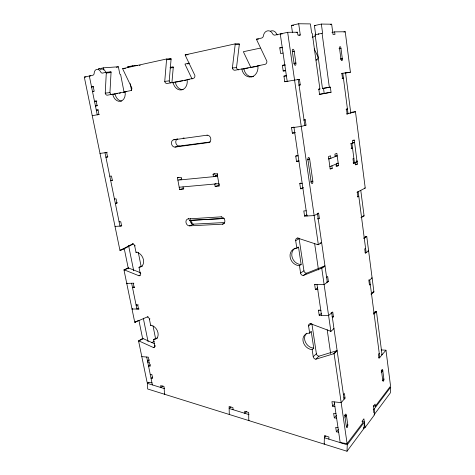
<?xml version="1.0" encoding="UTF-8"?>
<svg xmlns="http://www.w3.org/2000/svg" width="475" height="475" viewBox="0 0 475 475"><rect width="100%" height="100%" fill="white"/><g stroke="black" fill="none" stroke-linecap="round" stroke-linejoin="round"><path stroke-width="0.71" d="M328.872 439.137L328.938 436.994L324.413 435.617L324.193 444.119L324.443 443.81M148.853 382.274L147.298 383.349L147.636 388.978L347.017 451.25L347.261 444.784L364.349 422.097L362.116 421.462M347.017 451.25L364.07 428.284L364.349 422.097M373.777 412.751L373.944 409.355L390.688 387.131L390.361 392.867L374.015 414.883M126.635 91.598L107.433 95.172A2.411 1.763 78.6 0 1 105.236 93.153L106.287 72.978A2.434 1.769 80 0 0 106.222 72.277L110.978 71.903A2.417 1.763 80.1 0 1 111.037 72.604L109.945 92.607A2.393 1.758 78.7 0 0 112.13 94.608M187.197 79.776L167.152 83.499A2.565 1.995 81.1 0 1 164.742 81.362L166.553 59.749A2.607 2.013 82.9 0 0 166.505 59.001L171.012 58.722A2.583 2.001 83.1 0 1 171.059 59.47L169.213 80.893A2.541 1.983 81.2 0 0 170.667 82.899M171.968 82.139L173.238 67.646A2.143 1.668 82.5 0 0 173.203 67.022L170.092 67.266M241.799 68.911A9.737 8.17 86.2 0 0 251.334 76.92A9.737 8.17 86.2 0 0 257.872 65.77L259.861 65.586L235.054 70.229A2.749 2.274 85.3 0 1 232.388 67.967L235.167 44.692A2.797 2.292 87.7 0 0 235.131 43.878L239.281 43.736A2.767 2.28 88 0 1 239.311 44.537L236.508 67.587A2.719 2.262 85.6 0 0 238.747 69.867M363.63 427.316L365.097 427.506L374.656 414.61L373.522 406.167L375.108 404.077L375.387 406.161L373.243 405.929M334.222 401.886L340.201 442.617L347.088 443.591L362.484 423.231L362.182 421.07L363.897 418.813L365.097 427.506M375.387 406.161L390.557 386.086L385.967 350.212L381.14 349.921M338.663 432.131L336.377 431.828L338.455 429.24M344.987 417.198L346.418 415.429L344.31 415.18M325.856 435.925L324.354 437.748L347.261 444.784M336.609 418.137L334.317 417.863L336.425 415.352M343.437 394.612L344.399 393.496L345.058 398.092L341.175 402.634L331.924 401.642L332.601 406.232L334.899 406.487M385.967 350.212L379.014 358.352L378.474 354.202L379.24 353.323M332.601 406.232L334.727 403.792M315.845 359.201L333.456 353.822A2.624 2.12 45.9 0 1 334.115 353.768L337.143 350.746A2.601 2.108 45.7 0 0 336.49 350.805L318.986 356.191L315.845 359.201A2.571 2.054 47.8 0 1 313.221 356.701L312.158 349.665A8.983 7.256 49 0 1 303.02 340.949A8.983 7.256 49 0 1 309.658 333.123L311.273 331.722L313.755 348.193L312.158 349.665M376.467 311.618L374.128 313.945A2.304 1.959 42.5 0 0 373.528 314.011L375.867 311.689A2.286 1.947 42.2 0 1 376.467 311.618L382.048 354.801L381.526 354.766M333.456 353.822L336.49 350.805M249.066 420.292L248.775 420.565L248.686 412.478L244.72 411.267L244.75 413.292L246.721 411.463M313.221 356.701L316.386 353.715L311.909 323.891M248.995 414.236L248.71 414.503L229.152 408.5L230.933 406.933M309.658 333.123L308.578 325.981A2.577 2.108 49.9 0 1 310.496 323.689L330.386 331.111M330.196 331.289A2.63 2.167 47.5 0 0 330.885 331.425L333.967 328.593A2.607 2.155 47.3 0 1 333.284 328.463M373.92 291.929L371.545 294.108A2.304 2.001 44.1 0 1 370.922 294.007L373.297 291.828A2.286 1.989 43.8 0 0 373.92 291.929L366.753 236.497A2.298 2.078 49.4 0 0 366.148 236.609L364.088 237.458M229.573 414.212L229.277 414.479L229.116 406.499L232.976 407.681L233.017 409.688M332.405 317.698L333.432 316.795L332.738 311.962L328.593 315.543L319.188 315.234L318.47 310.371L319.075 309.872M370.262 284.377L369.461 285.083L368.891 280.743L372.115 277.958L371.581 277.958M308.578 325.981L311.214 323.76M310.496 323.689L310.905 323.344M319.188 315.234L321.385 313.393M321.011 310.27L318.47 310.371M326.61 277.257L327.667 276.474L328.373 281.414L324.128 284.644L314.67 284.584L315.4 289.53L317.953 289.4M315.4 289.53L317.638 287.838M365.566 248.283L364.741 248.894L365.317 253.323L368.606 250.824L368.066 250.836M314.67 284.584L315.079 284.282M164.801 394.007L164.481 394.238L164.089 386.632L160.669 385.587L160.77 387.487L162.978 385.902M164.51 388.307L164.184 388.538L147.298 383.349M321.094 268.405L324.33 266.119A2.624 2.262 52.7 0 1 324.995 266.012L321.765 268.292A2.648 2.274 52.9 0 0 321.094 268.405L303.246 275.518A2.595 2.197 54.8 0 1 300.574 273.06L299.452 265.644A9.096 7.754 57 0 1 290.124 257.07A9.096 7.754 57 0 1 296.816 248.205L298.538 247.166L301.15 264.527L299.452 265.644M364.135 238.028L366.148 236.609M366.753 236.497L364.277 238.248A2.316 2.09 49.7 0 0 363.666 238.361M303.246 275.518L306.589 273.208L324.33 266.119M152.707 377.097L151.026 378.242L152.665 378.415L151.869 374.484L150.231 374.324M300.574 273.06L303.935 270.774L299.119 238.676A2.589 2.238 59 0 1 299.09 238.218M150.533 364.818L148.556 366.124L150.195 366.272L149.387 362.312L147.749 362.17M149.209 359.896L147.505 360.994L149.15 361.137L148.343 357.164L141.805 356.63M296.816 248.205L295.676 240.677A2.613 2.25 59 0 1 297.611 238.076L317.656 244.631A2.66 2.322 56.7 0 0 318.357 244.714L321.646 242.642A2.636 2.31 56.5 0 1 320.946 242.559M360.24 190.493L360.78 190.451L364.082 215.87L361.57 217.455A2.328 2.132 54.3 0 1 360.935 217.396M151.97 382.85L147.09 382.322L138.563 340.878A2.132 1.496 60.2 0 1 139.044 340.991L153.467 347.552L155.212 346.459M317.656 244.631L318.072 244.37M319.924 243.2L320.334 242.945M362.199 216.6L362.514 216.398M363.137 216.006L363.452 215.81A2.304 2.114 54.1 0 0 364.082 215.87M153.467 347.552A2.161 1.538 59.5 0 0 154.731 345.652L155.236 345.343M151.828 342.689L154.351 341.133M154.731 345.652L153.514 339.577L155.515 338.348A7.582 5.439 60.3 0 0 157.522 338.016M138.563 340.878L142.601 338.461A2.12 1.496 60.2 0 1 143.082 338.574L154.719 343.829M139.044 340.991L143.082 338.574M153.514 339.577A7.612 5.445 60.3 0 0 157.997 332.779A7.612 5.445 60.3 0 0 150.646 325.31L151.026 325.09M295.676 240.677L299.119 238.676M297.611 238.076L298.045 237.827M347.065 427.387L346.53 427.251A1.437 0.546 -86 0 1 346.352 426.675L346.34 426.603M150.646 325.31L149.411 319.152L149.922 318.867M140.446 272.715L128.683 268.037A2.161 1.562 65.1 0 0 128.202 267.953L123.957 269.859L134.734 322.246A2.143 1.52 61.7 0 0 135.179 322.187L148.087 316.599M134.734 322.246L136.278 321.385M135.179 322.187L136.723 321.326M136.978 321.183L137.489 320.898M137.999 320.613L138.51 320.328M317.716 213.239L318.612 213.186L319.348 218.322L317.348 218.981M357.544 196.911L358.815 196.407L357.586 196.49M318.612 213.186L314.147 215.591L304.576 216.113L303.816 210.942L306.197 210.799M356.945 192.328L365.233 188.053L355.466 111.708L350.176 112.45M132.537 308.762L132.014 309.041L139.098 308.976M138.694 308.257L136.931 309.201L131.67 283.427M136.877 304.695L136.099 305.104L138.267 304.879M307.242 215.834L306.957 215.982L293.966 127.413L294.268 127.33M106.222 72.277L102.564 73.085A2.44 1.769 80.1 0 1 100.617 71.85A4.851 3.503 79.7 0 0 96.746 69.392A4.851 3.503 79.7 0 0 94.163 73.287A2.417 1.734 79.7 0 1 92.88 75.216L84.312 77.104L119.949 250.384A2.197 1.585 66.8 0 0 120.401 250.283L133.119 243.633M120.401 250.283L124.705 248.52L133.012 244.138M304.576 216.113L306.862 214.914M134.093 286.805L132.519 287.577L134.698 287.339M127.27 283.142L126.742 283.397L133.849 283.183M123.957 269.859A2.179 1.568 65 0 1 124.444 269.942L139.015 275.785L140.327 275.168M139.015 275.785A2.209 1.609 64.5 0 0 140.273 273.671L140.802 273.422M140.273 273.671L138.997 267.312L141.105 266.35A7.748 5.694 65.5 0 0 142.357 266.16M124.444 269.942L128.683 268.037M352.818 140.285L354.273 140.119L357.378 164.13L355.644 164.902L355.342 162.581L353.157 162.794M300.942 183.018L299.772 183.516L300.55 188.777L303.454 187.482M188.741 218.708L188.225 218.916A3.58 2.808 67.2 0 0 186.004 222.537A3.58 2.808 67.2 0 0 189.495 225.857L222.371 224.182L224.331 223.309M356.927 160.615L357.081 161.821L353.584 163.352L352.973 158.674L353.857 158.3M353.228 163.085L354.629 162.895M188.225 218.916L221.629 216.808M132.578 243.853A2.232 1.639 66.7 0 1 134.704 245.949L135.998 252.385L136.931 251.987M331.9 165.811L332.245 168.304L330.208 169.171L328.474 156.584L330.529 155.794L330.873 158.3L328.801 158.513M335.231 156.59L334.893 154.114L336.87 153.354L338.527 165.638L336.567 166.47L336.235 164.006M189.495 225.857L193.562 224.152L224.17 222.555M329.858 166.66L338.188 163.186L336.793 163.329M134.704 245.949L135.244 245.723M190.172 220.4L189.745 220.572A1.989 1.562 67.1 0 1 191.698 222.413L192.12 222.241M119.949 250.384L124.254 248.621A2.179 1.585 66.8 0 0 124.705 248.52M328.819 159.107L337.191 155.818L335.101 156.037M350.681 143.581L352.088 143.379M121.796 225.459L119.973 226.124L104.993 152.742L107.291 152.232M354.273 140.119L352.509 140.76L352.812 143.112M297.516 155.462L295.729 156.085L296.519 161.429L298.888 160.562M115.383 226.26L115.015 226.397L121.636 226.035L120.757 221.712L119.094 221.813M216.078 183.558L214.742 184.027L215.163 186.461L219.171 185.042L218.963 183.837M178.855 177.335L177.448 177.769L179.621 189.572L183.801 188.171M373.837 312.366L375.867 311.689M217.194 173.523L217.508 175.352L213.471 176.682L213.043 174.23L215.068 173.571M117.218 202.754L115.324 203.359L116.992 203.229L116.102 198.847L114.433 198.983M181.379 179.039L177.882 180.138L217.58 176.284M293.978 127.086L291.549 127.739L292.351 133.172L295.373 132.317M112.379 180.173L110.687 180.643L112.355 180.47L111.453 176.029L109.784 176.207M304.332 119.837L305.241 119.712L306.019 125.145L301.269 126.433L291.549 127.739M346.726 114.03L355.466 111.708M305.241 119.712L303.608 120.074M346.097 109.214L347.433 108.918L347.011 108.977M175.376 139.424L173.755 139.792A3.705 2.909 75.2 0 0 171.534 143.818A3.705 2.909 75.2 0 0 175.085 147.072L209.594 142.417M175.085 147.072L179.372 146.027L210.294 141.983M173.755 139.792L207.26 135.155M107.867 156.786L105.907 157.237L107.582 157.023L106.667 152.517L100.005 153.413L100.391 153.324M176.457 139.181L177.525 138.932A3.675 2.897 75.3 0 0 175.916 143.135A3.675 2.897 75.3 0 0 179.372 146.027M98.545 69.38L98.456 68.952L103.419 67.83L118.382 66.785L119.694 73.488A1.14 0.718 74.8 0 0 120.632 74.545L124.005 91.859M292.481 32.727L291.436 25.389L298.698 23.75L310.395 23.91L311.517 32.08A1.372 0.558 80.7 0 0 312.265 33.434L319.901 88.997L318.82 89.193L319.544 94.448L331.045 92.233L330.363 87.151L322.466 88.463L315.127 34.782A1.324 0.534 80.9 0 0 315.483 33.464L314.408 25.602L321.361 24.065L331.657 24.207L333.005 34.438L334.976 34.402L334.643 31.867L331.936 32.437M116.28 67.254L118.382 66.785M127.864 67.676L127.71 66.862L132.561 65.793L137.691 65.431M112.646 94.151A8.532 6.312 78.8 0 0 120.484 101.294A8.532 6.312 78.8 0 0 125.038 91.734L130.447 90.672A2.47 1.853 79.4 0 0 131.801 87.887L122.9 69.332A2.5 1.853 80.9 0 1 122.692 68.649L166.505 59.001M173.06 82.347A9.09 7.155 81.5 0 0 181.676 89.894A9.09 7.155 81.5 0 0 187.114 79.598L193.26 78.399A2.636 2.102 82.5 0 0 194.869 75.394L185.41 55.611A2.666 2.102 84.3 0 1 185.191 54.88L235.131 43.878M257.872 65.77L264.908 64.398A2.832 2.399 87.9 0 0 266.849 61.138L256.749 39.953A2.868 2.399 -89.8 0 1 256.524 39.17L261.505 38.071A2.886 2.411 -89.2 0 0 263.465 35.684A5.795 4.881 -88.8 0 1 267.419 30.875A5.795 4.881 -88.8 0 1 272.525 33.672A2.921 2.47 -87.7 0 0 275.096 35.079L287.666 32.306L297.469 32.217L297.867 35.037L300.283 34.996L298.698 23.75M108.466 72.455L110.978 71.903M168.88 59.191L171.012 58.722M330.297 24.51L331.657 24.207M296.145 32.508L297.469 32.217M298.834 35.31L300.283 34.996M315.127 34.782L322.074 33.303A1.33 0.522 81 0 0 322.424 31.979L321.361 24.065M189.353 63.116L185.013 64.03A2.203 1.74 83.4 0 0 185.197 64.636L192.06 78.992M260.288 48.129L243.467 51.686A2.339 1.942 87.8 0 0 243.645 52.327L250.895 67.515M312.218 37.157L313.637 36.86A2.512 2.185 -83.8 0 0 315.453 34.782A5.047 4.412 -83 0 1 315.62 34.063M170.394 67.616L171.255 67.432M172.336 67.207L173.203 67.022M343.924 32.045L345.242 31.766L350.413 72.2L345.319 73.091M283.076 53.04L280.612 53.544L279.775 47.844L282.215 47.34M292.98 51.567L294.215 51.318L295.907 63.116A2.143 0.932 81.2 0 1 295.278 65.324A2.143 0.932 81.2 0 1 294.049 63.294L292.339 51.437A2.161 0.932 80.7 0 1 292.968 49.24A2.161 0.932 80.7 0 1 294.215 51.318L292.339 51.437M339.008 48.64L340.997 48.444L342.332 58.746A1.87 0.713 82.3 0 1 341.863 60.669A1.87 0.713 82.3 0 1 340.919 58.882L339.572 48.533A1.882 0.713 81.9 0 1 340.041 46.621A1.882 0.713 81.9 0 1 340.997 48.444L339.667 48.705M113.531 94.335L114.938 94.062M116.345 93.789L117.758 93.51M119.177 93.237L120.597 92.957M123.458 92.399L124.889 92.12M172.14 82.905L173.197 82.698M174.788 82.389L176.379 82.074M176.914 81.973L179.051 81.558M179.586 81.451L181.195 81.136M181.735 81.029L182.81 80.821M184.431 80.507L186.058 80.186M242.778 69.124L244.595 68.768M245.207 68.649L248.253 68.056M250.093 67.699L251.94 67.337M252.552 67.218L256.886 66.369M319.176 94.293L331.045 92.233M285.707 70.704L283.183 70.989L282.352 65.348L284.816 64.879M294.067 63.472L295.907 63.116L294.049 63.294M316.006 60.117L317.199 59.892M340.355 58.989L342.332 58.746L341.003 58.995M283.183 70.989L285.618 70.532M287.903 81.302L284.768 81.742L283.943 76.143L286.377 75.697M284.768 81.742L299.47 79.331L300.265 84.894L298.805 85.144M297.641 79.61L298.252 79.503L304.843 125.459M322.466 88.463L330.363 87.151M298.009 79.586L299.47 79.331M341.673 73.465L342.79 73.269L348.056 113.721L346.946 113.875M345.022 72.978L345.58 72.877L350.764 112.985L350.212 113.062M342.095 78.399L343.431 78.173L342.493 78.322L341.852 73.399L350.413 72.2M318.499 89.229L319.901 88.997M299.054 85.084L300.265 84.894M99.21 114.505L97.244 114.808L89.324 76L90.701 75.887M92.643 115.627L92.245 115.686L98.925 114.511L97.987 109.891L96.306 110.194L98.325 109.903M287.517 81.272L287.203 81.314L280.25 33.939L282.186 33.915M183.089 138.118L184.104 137.976M97.464 105.682L95.439 105.961L97.12 105.646L96.176 101.003L94.478 101.329L96.853 101.021M304.659 125.329L306.019 125.145M292.351 133.172L294.761 132.863M283.943 76.143L286.461 75.822M125.038 91.734L126.783 91.527M105.236 93.153L109.945 92.607M352.521 142.69L354.576 142.458L351.031 143.771L351.642 148.491L352.533 148.147L351.072 148.307M93.694 91.497L92.5 91.633L94.198 91.289L93.242 86.604L91.562 86.955L93.611 86.747M295.729 156.085L298.128 155.824M187.114 79.598L189.305 79.367M164.742 81.362L169.213 80.893M307.408 159.368L309.67 159.131L312.835 181.207A2.019 0.891 85.8 0 1 312.265 183.564A2.019 0.891 85.8 0 1 311.125 181.961L307.937 159.778A2.037 0.902 84.9 0 1 308.512 157.451A2.037 0.902 84.9 0 1 309.67 159.131L307.479 159.826M296.519 161.429L298.918 161.179M177.448 177.769L181.284 177.389L181.717 179.764M213.043 174.23L217.158 173.82L219.266 186.105L215.163 186.461M282.352 65.348L285.522 65.045M215.3 175.566L217.508 175.352M355.852 161.939L357.081 161.821M335.801 165.9L338.527 165.638M355.205 164.338L357.378 164.13M330.173 168.5L332.245 168.304M232.388 67.967L236.508 67.587M179.188 187.215L218.844 183.653M179.621 189.572L183.445 189.234L183.018 186.871M84.312 77.104L85.898 76.974M311.398 181.331L312.835 181.207L310.674 181.996M299.772 183.516L302.165 183.32M106.287 72.978L111.037 72.604M170.127 67.889L173.238 67.646M300.55 188.777L302.937 188.587M364.426 188.112L365.233 188.053M122.692 68.649L125.37 68.453M187.215 63.87L188.688 63.763M98.456 68.952L99.418 68.881M127.71 66.862L128.577 66.803M129.438 66.737L130.298 66.678M357.675 191.87L358.221 191.835L366.154 252.688L365.073 252.712M139.377 65.312L140.214 65.253M166.553 59.749L171.059 59.47M189.976 220.382L224.123 218.464L189.958 220.388M185.191 54.88L188.142 54.72M318.007 218.393L319.348 218.322M279.775 47.844L282.334 47.72M235.167 44.692L239.311 44.537M256.524 39.17L258.537 39.116M334.643 31.867L345.242 31.766M368.642 280.03L369.716 280.03L379.786 357.443L378.729 357.378M326.96 281.414L328.373 281.414M326.729 282.215L327.322 282.215L317.508 213.786M291.436 25.389L293.716 25.412M314.408 25.602L315.75 25.614M331.122 312.829L331.71 312.847L344.096 399.214M332.031 316.748L333.432 316.795M381.247 370.518L382.82 370.637L381.686 372.032L381.158 371.99M383.135 379.05L383.919 379.115A1.247 0.439 -87.9 0 1 383.913 379.828L383.652 380.879A2.09 0.73 -87.9 0 1 383.349 381.265L382.927 381.081A1.253 0.439 -87.9 0 1 382.785 380.552L381.645 371.794A1.68 0.594 -88.1 0 1 382.007 369.568A1.68 0.594 -88.1 0 1 382.767 370.417L383.895 379.145L382.797 380.54L382.268 380.493M343.68 397.949L345.058 398.092M335.938 413.577L333.646 413.303L334.317 417.863M337.998 427.607L335.712 427.31L336.377 431.828M373.219 409.159L373.944 409.355M363.327 428.07L364.07 428.284M314.218 48.872L318.054 56.935A2.464 2.179 -86.5 0 1 316.231 59.779M133.327 283.438L134.176 287.595M137.75 305.152L138.581 309.255M146.698 357.034L152.392 384.916M124.224 248.49L128.375 268.797M138.896 320.328L142.755 339.209M128.565 245.444L133.701 270.768M143.313 318.202L148.093 341.774M103.419 67.83L103.853 69.991M138.314 252.415L141.105 266.35M153.027 325.915L155.515 338.348M130.239 83.636L131.581 90.624M132.561 65.793L132.721 66.607M191.698 222.413L191.983 223.986M317.021 284.596L321.527 315.311M314.634 243.509L318.476 269.925M327.186 329.751L330.659 353.626M287.666 32.306L318.357 244.714M321.765 268.292L330.885 331.425M334.115 353.768L347.088 443.591M347.765 424.798L347.777 424.876A1.431 0.552 -85.9 0 1 347.789 425.653L347.457 426.894A2.393 0.92 -85.9 0 1 347.065 427.387M323.493 88.285L324.182 93.332M322.074 33.303L329.341 87.329M351.922 143.438L354.463 162.967M346.512 109.155L347.142 113.97M357.36 192.298L357.954 196.882M221.136 217.016A3.693 2.993 66.3 0 1 224.817 220.436A3.693 2.993 66.3 0 1 222.371 224.182M193.562 224.152A3.545 2.797 67.2 0 1 190.635 222.336A3.545 2.797 67.2 0 1 190.333 218.672M206.999 135.215A3.824 3.111 75.9 0 1 210.746 138.563A3.824 3.111 75.9 0 1 208.299 142.743M106.115 72.402A2.422 1.763 80.2 0 1 105.391 71.482A4.809 3.491 79.9 0 0 100.344 69.665M277.703 34.889A2.892 2.452 -87.3 0 1 276.444 33.624A5.736 4.845 -88.4 0 0 270.667 31.077M121.618 101.062A8.497 6.3 78.9 0 1 114.992 93.872M253.573 76.635A9.69 8.14 86.4 0 1 243.841 68.715M183.047 89.716A9.049 7.137 81.6 0 1 175.281 82.104M147.321 317.033A2.179 1.568 61.3 0 1 149.411 319.152M135.998 252.385A7.778 5.706 65.5 0 1 143.462 259.742A7.778 5.706 65.5 0 1 138.997 267.312M306.589 273.208A2.571 2.185 54.7 0 1 303.935 270.774M318.986 356.191A2.547 2.042 47.6 0 1 316.386 353.715M301.15 264.527A9.055 7.731 57 0 1 292.339 257.883A9.055 7.731 57 0 1 295.254 248.081M297.38 247.291A9.055 7.731 57 0 1 298.538 247.166M313.755 348.193A8.942 7.238 48.9 0 1 305.473 342.208A8.942 7.238 48.9 0 1 306.707 333.207M310.697 331.716A8.942 7.238 48.9 0 1 311.273 331.722M318.535 34.372A4.999 4.382 -82.6 0 1 318.749 33.66M347.777 424.876L346.346 426.681L344.945 416.913A1.93 0.748 -86.1 0 1 345.414 414.319A1.93 0.748 -86.1 0 1 346.382 415.15L347.777 424.876"/></g></svg>
